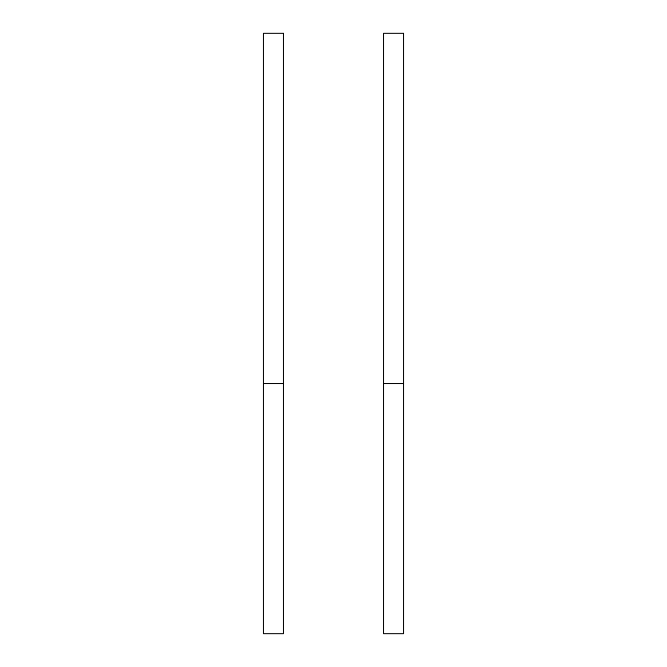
<?xml version="1.0" encoding="UTF-8"?>
<svg xmlns="http://www.w3.org/2000/svg" width="667" height="667" viewBox="0 0 667 667"><rect width="100%" height="100%" fill="white"/><g stroke="black" fill="none" stroke-linecap="round" stroke-linejoin="round"><path stroke-width="1" d="M263.465 383.525L283.475 383.525M383.525 383.525L403.535 383.525M283.475 33.35L263.465 33.35L263.465 633.65L283.475 633.65L283.475 33.35M403.535 33.35L383.525 33.35L383.525 633.65L403.535 633.65L403.535 33.35"/></g></svg>
